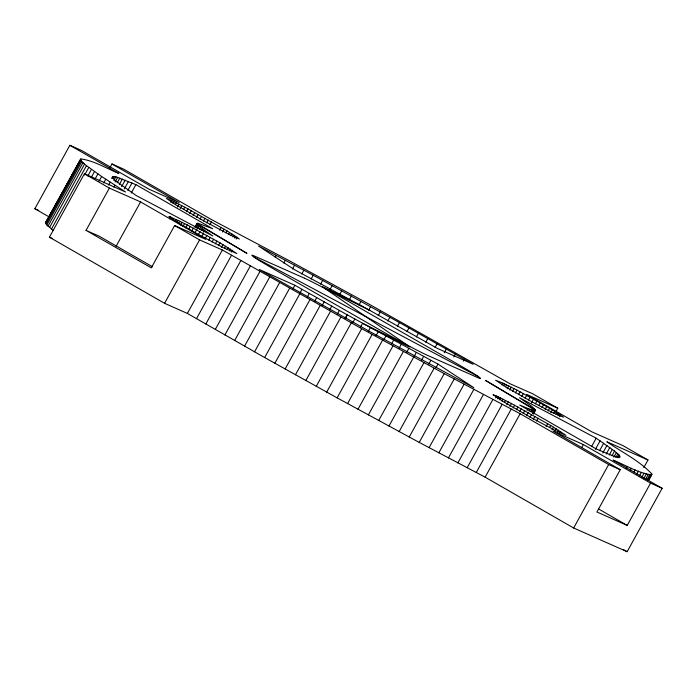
<?xml version="1.0" encoding="UTF-8"?>
<svg xmlns="http://www.w3.org/2000/svg" width="697" height="697" viewBox="0 0 697 697"><rect width="100%" height="100%" fill="white"/><g stroke="black" fill="none" stroke-linecap="round" stroke-linejoin="round"><path stroke-width="1.05" d="M345.712 318.799L347.062 314.748L294.892 285.273L259.232 269.469L371.405 332.452L473.873 387.715L437.986 364.104L347.062 314.748L344.989 318.512M48.99 216.845L34.85 208.725L69.866 145.298L81.654 150.526L148.827 189.105L179.138 202.531L111.964 163.961L109.873 167.75M53.007 230.271L46.804 224.974L45.54 222.709L80.887 158.951C94.313 160.659 106.388 168.517 118.873 173.448L69.866 145.298M45.54 222.709L80.887 158.951M45.584 223.258L80.547 159.291M46.002 224.016L81.018 160.589L80.591 159.831M46.804 224.974L81.819 161.547L81.018 160.589M47.988 226.142L82.995 162.715L81.819 161.547M49.539 227.51L84.555 164.091L82.995 162.715M51.473 229.086L86.48 165.659L84.555 164.091M643.81 467.565L647.992 459.994L606.878 441.767C621.89 452.248 639.236 460.508 651.834 473.951L651.503 474.814C637.912 473.01 625.697 465.099 613.055 460.081L662.15 488.275L627.134 551.702L573.648 527.995L485.129 477.166L419.211 442.403L337.121 397.865L264.642 357.544L187.371 313.423L164.57 303.317L49.417 237.189L84.424 173.762L125.538 191.98L101.631 176.498L86.48 165.659M84.607 175.017L88.78 167.437M87.796 176.036L91.455 169.415M91.351 177.265L94.487 171.584M95.271 178.676L97.885 173.945M99.018 181.229L101.631 176.498M103.644 183.023L105.735 179.242M111.616 178.354L112.653 176.472L115.894 176.82L135.898 184.627L212.663 228.712L198 223.24L196.955 223.441L194.881 227.196M108.619 185.001L110.187 182.161M112.33 178.266L113.367 176.385M113.411 178.38L114.447 176.498M86.036 230.376L109.377 188.085L140.576 201.921L205.833 239.385L174.633 225.558L151.293 267.848L86.036 230.376L99.41 236.3L152.547 266.812M113.82 180.575L115.894 176.82M115.101 182.039L117.697 177.343M113.925 187.153L114.97 185.263M117.262 182.753L119.858 178.057M119.257 184.618L122.367 178.981M121.609 186.674L125.233 180.096M124.301 188.931L128.448 181.412M127.856 190.438L132.003 182.928M131.228 193.086L135.898 184.627M116.016 246.407L140.576 201.921M170.826 202.513L171.871 200.623L188.024 208.908L226.961 230.829L239.402 239.036L229.505 234.645L204.23 221.149L176.254 205.075L166.417 198.427L171.871 200.623M172.908 203.524L173.954 201.633M175.278 204.7L176.324 202.81M169.519 218.884L170.565 216.994L187.319 224.931L219.999 242.852L236.832 253.534L223.641 247.836L198.863 234.68L177.552 222.439L168.892 216.575L170.565 216.994M177.378 206.983L178.946 204.143M180.227 208.455L181.795 205.615M175.252 221.402L176.297 219.511M183.781 209.1L184.827 207.209M176.872 222.143L177.918 220.243M178.807 223.066L179.852 221.167M186.456 211.749L188.024 208.908M180.506 225.105L182.074 222.265M189.767 213.526L191.335 210.686M183.006 226.368L184.574 223.528M185.75 227.771L187.319 224.931M193.165 215.373L194.733 212.533M188.695 229.304L190.264 226.464M196.598 217.255L198.166 214.415M191.814 230.951L193.383 228.111M195.221 227.004L197.295 223.24M200.03 219.154L201.599 216.314M195.779 227.248L197.329 224.425L196.955 223.441L246.956 253.359L196.963 223.833M196.502 228.032L198.061 225.218L197.329 224.425M195.073 232.693L196.641 229.853M197.582 229.017L199.133 226.194L198.061 225.218M203.419 221.045L204.988 218.205M199.534 229.243L200.57 227.37L199.133 226.194M198.436 234.506L200.004 231.665M201.311 230.602L202.348 228.729L200.57 227.37M206.73 222.918L208.298 220.078M203.437 232.153L204.474 230.271L202.348 228.729M164.57 303.317L199.586 239.89L222.387 249.996L361.691 328.688L444.233 373.627L520.145 413.739L608.664 464.568L620.252 469.708L596.911 511.99L627.222 525.425L650.562 483.134L662.15 488.275M201.851 236.37L203.419 233.53M209.919 224.739L211.487 221.899M205.293 238.269L206.852 235.429M208.708 240.169L210.276 237.328M212.062 242.051L213.63 239.21M219.52 230.254L221.088 227.414M215.312 243.906L216.88 241.066M222.552 232.005L224.12 229.165M218.431 245.692L219.999 242.852M225.915 232.72L226.961 230.829M221.376 247.4L222.944 244.56M228.529 234.27L229.574 232.38M187.371 313.423L222.387 249.996M230.89 235.699L231.935 233.8M224.634 248.071L225.68 246.172M232.964 236.98L234.009 235.081M227.126 249.561L228.172 247.662M234.732 238.104L235.778 236.205M229.348 250.911L230.393 249.021M236.17 239.045L237.215 237.154M231.265 252.114L232.31 250.223M196.493 318.695L231.509 255.276M205.789 324.061L240.805 260.634M215.251 329.489L250.267 266.071M224.87 334.996L259.885 271.569M275.254 257.324L276.291 255.442L313.223 275.254L399.459 322.589L473.185 364.287L437.524 348.483L369.846 310.409L294.43 269.652L258.543 246.041L276.291 255.442M234.636 340.563L269.643 277.136M283.81 263.1L285.361 260.277M244.525 346.174L279.541 282.755M292.479 268.955L294.552 265.2M254.536 351.837L289.543 288.419M292.818 289.028L294.892 285.273M301.766 273.947L303.848 270.192M299.945 293.115L302.019 289.351M264.642 357.544L299.649 294.117M311.15 279.009L313.223 275.254M307.203 297.253L309.276 293.489M274.836 363.276L309.851 299.849M320.611 284.132L322.685 280.368M314.582 301.435L316.656 297.68M285.108 369.027L320.123 305.6M330.134 289.307L332.208 285.543M322.066 305.669L324.14 301.906M329.637 309.93L331.72 306.175M339.7 294.517L341.774 290.762M295.45 374.794L330.456 311.367M337.287 314.216L339.361 310.453M349.31 299.78L351.384 296.016M305.826 380.571L340.842 317.144M358.938 305.059L361.011 301.304M316.246 386.347L351.253 322.92M352.734 322.807L354.808 319.052M368.574 310.365L370.647 306.61M360.497 327.111L362.579 323.347L409.819 346.871L370.351 327.634L368.277 331.389M326.684 392.115L361.691 328.688M378.201 315.689L380.274 311.934M337.121 397.865L372.137 334.438M376.04 335.649L378.114 331.894M387.811 321.021L389.884 317.266M347.559 403.598L382.566 340.171M383.786 339.883L385.859 336.12M397.377 326.353L399.459 322.589M391.487 344.065L393.561 340.31M357.97 409.296L392.986 345.869M406.909 331.667L408.982 327.912M399.128 348.204L401.202 344.449M368.347 414.95L403.363 351.523M406.691 352.29L408.764 348.526M416.37 336.973L418.444 333.218M378.671 420.561L413.687 357.143M414.175 356.306L416.248 352.543M425.762 342.253L427.836 338.498M421.546 360.244L423.619 356.481M388.935 426.12L423.95 362.701M435.059 347.507L437.132 343.752M428.794 364.095L430.868 360.34M399.12 431.617L434.135 368.199M435.913 367.859L437.986 364.104M444.259 352.717L446.333 348.962M409.217 437.045L444.233 373.627M453.86 356.942L455.42 354.128M463.331 361.116L464.376 359.234M419.211 442.403L454.226 378.976M429.082 447.674L464.097 384.247M438.831 452.85L473.838 389.431M448.424 457.938L483.439 394.511M457.868 462.913L492.884 399.494M501.953 385.049L502.999 383.158L516.956 390.12L549.637 408.215L563.533 417.181L552.573 412.589L532.421 402.091L506.745 387.584L495.584 380.222L502.999 383.158M495.637 397.978L496.682 396.088L511.424 403.511L550.708 425.458L565.999 435.329L556.101 430.946L530.826 417.442L502.842 401.376L493.014 394.72L496.682 396.088M503.565 385.789L504.611 383.899M497.414 398.806L498.46 396.915M505.499 386.713L506.545 384.822M499.496 399.817L500.542 397.926M507.207 388.752L508.775 385.92M501.866 401.002L502.912 399.111M509.707 390.015L511.276 387.175M467.147 467.783L502.154 404.356M504.489 402.335L505.534 400.444M512.443 391.418L514.011 388.577M506.815 404.757L508.383 401.916M515.388 392.96L516.956 390.12M509.856 406.351L511.424 403.511M518.516 394.607L520.084 391.766M476.234 472.54L511.249 409.113M513.053 408.041L514.613 405.201M521.774 396.34L523.342 393.5M516.364 409.827L517.932 406.987M525.129 398.161L526.697 395.321M519.753 411.666L521.321 408.825M485.129 477.166L520.145 413.739M528.544 400.026L530.112 397.185M523.186 413.548L524.754 410.707M527.054 410.428L528.091 408.547L534.416 410.516L535.453 409.923L531.855 406.386L519.535 397.76L596.196 438.204L614.562 451.064L618.98 454.923L620.112 456.997L617.969 457.249L612.567 455.699L596.519 449.129L519.753 405.044L528.091 408.547M531.462 402.866L533.553 399.076M526.618 415.447L528.187 412.607M529.162 411.213L530.199 409.339M530.914 411.805L531.95 409.923M535.401 403.816L536.969 400.975M532.325 412.197L533.362 410.315M530.008 417.346L531.576 414.506M533.379 413.678L535.453 409.923L485.461 380.396L535.47 410.315L533.388 414.07M538.755 405.706L540.323 402.866M533.318 419.211L534.887 416.379M542.013 407.553L543.582 404.713M536.507 421.04L538.075 418.2M545.132 409.339L546.701 406.499M548.069 411.056L549.637 408.215M550.804 412.659L552.372 409.819M546.108 426.547L547.676 423.706M553.819 413.208L554.864 411.317M555.709 411.953L557.783 408.198L532.839 393.866L510.03 383.759L370.726 305.068L288.183 260.129L212.271 220.017L123.761 169.188L111.964 163.961M556.04 414.558L557.086 412.668M549.663 427.357L550.708 425.458M557.966 415.769L559.011 413.87M551.98 429.962L553.549 427.122M559.569 416.806L560.615 414.907M554.603 431.513L556.171 428.672M557.487 431.992L558.524 430.101M559.56 433.273L560.606 431.382M581.821 447.404L583.389 444.564L650.562 483.134M591.535 446.664L596.196 438.204M595.447 449.26L600.117 440.809M599.551 450.741L603.698 443.222M602.792 452.98L606.939 445.461M606.207 454.096L609.831 447.518M609.265 455.028L612.375 449.382M611.975 455.76L614.562 451.064M573.648 527.995L608.664 464.568M613.804 457.241L616.401 452.545M615.791 457.589L617.864 453.834M617.42 457.737L618.98 454.923M618.683 457.694L619.72 455.812M626.263 468.436L627.309 466.546M630.332 470.187L631.377 468.297M634.035 471.747L635.08 469.856M636.866 474.047L638.435 471.207M639.332 476.129L641.414 472.348M641.946 477.07L644.037 473.28M643.671 478.743L646.285 474.012M645.544 479.257L648.158 474.526M647.043 479.571L649.648 474.831M647.635 480.608L650.771 474.927M649.221 478.682L651.834 473.951M648.367 480.494L651.503 474.814M648.724 480.172L651.861 474.491M112.653 176.472L112.696 177.944L116.024 181.211L136.22 195.552L212.881 235.995L204.474 230.271M45.871 222.378L46.586 222.247M557.783 408.198L526.583 394.363L591.84 431.835L623.04 445.662L647.992 459.994M583.389 444.564L553.078 431.129L620.252 469.708M34.85 208.725L38.771 210.468M49.417 237.189L52.353 238.487M362.065 306.122L322.606 286.885L369.846 310.409M254.135 257.176L478.29 376.58M84.424 173.762L109.377 188.085M174.633 225.558L199.586 239.89M598.427 508.888L627.222 525.425M623.362 549.532L627.134 551.702M325.229 288.689L407.196 345.067M534.416 410.516L532.909 413.33L534.416 410.516M304.354 278.147L255.329 256.418A42.29 1.621 28.9 0 0 273.311 268.789L378.872 329.402A42.29 1.621 28.9 0 0 428.063 355.609L477.096 377.338A42.29 1.621 28.9 0 0 459.105 364.967L353.545 304.345A42.29 1.621 28.9 0 0 304.354 278.147"/></g></svg>
